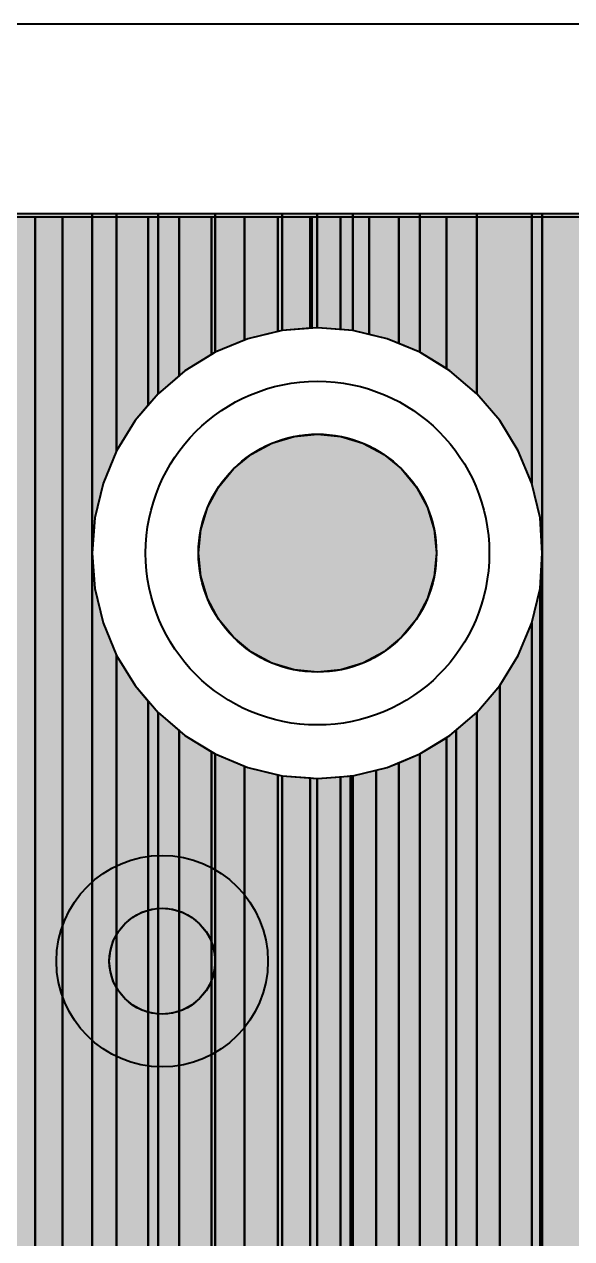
# Model space of a CAD drawing. Header units: millimetres. Extents: x 2 to 110, y 3 to 56.
# Drawn here: x 63.94 to 66.57, y 50.07 to 55.9 of the extents above; entities that cross this region are included whole.
import ezdxf

# ---------------------------------------------------------------- set-up
doc = ezdxf.new("R2010")
doc.units = ezdxf.units.MM
for name, color, linetype in [('bottom_copper', 7, 'Continuous'), ('bottom_silk', 7, 'Continuous'), ('drill_plated', 7, 'Continuous'), ('outline', 7, 'Continuous'), ('top_copper', 7, 'Continuous'), ('top_silk', 7, 'Continuous')]:
    doc.layers.add(name, color=color, linetype=linetype)

# ---------------------------------------------------------------- blocks, each defined once
blk = doc.blocks.new('Block29029')
at = {"layer": 'bottom_copper', "lineweight": 40}
for points in [[(0, 50.8941), (-0.1113, 50.9028), (-0.113, 50.9027), (-0.113, 51.435), (0, 51.435), (0, 50.8941)], [(0.1378, 50.8703), (0.0581, 50.8895), (0, 50.8941), (0, 51.435), (0.1378, 51.435), (0.1378, 50.8703)], [(0.2788, 50.8268), (0.2233, 50.8498), (0.1378, 50.8703), (0.1378, 51.435), (0.2788, 51.435), (0.2788, 50.8268)], [(0.5081, 50.7065), (0.3803, 50.7848), (0.2788, 50.8268), (0.2788, 51.435), (0.5081, 51.435), (0.5081, 50.7065)], [(0.6544, 50.5857), (0.5252, 50.696), (0.5081, 50.7065), (0.5081, 51.435), (0.6544, 51.435), (0.6544, 50.5857)], [(0.9185, 50.1546), (0.8535, 50.3116), (0.7647, 50.4565), (0.6544, 50.5857), (0.6544, 51.435), (0.9185, 51.435), (0.9185, 50.1546)], [(0.9682, 49.82), (0.9582, 49.9894), (0.9185, 50.1546), (0.9185, 51.435), (0.9682, 51.435), (0.9682, 49.82)], [(1.3459, 0), (0.9682, 0), (0.9682, 51.435), (1.3459, 51.435), (1.3459, 0)], [(0.9682, 0), (0.9582, 0), (0.9582, 49.6506), (0.9682, 49.82), (0.9682, 0)], [(0.9582, 0), (0.7647, 0), (0.7647, 49.1835), (0.8535, 49.3284), (0.9185, 49.4854), (0.9582, 49.6506), (0.9582, 0)], [(0.7647, 0), (0.5548, 0), (0.5548, 48.9693), (0.6544, 49.0543), (0.7647, 49.1835), (0.7647, 0)], [(0.5548, 7.962), (0.5454, 8.1214), (0.5081, 8.2769), (0.5081, 48.9335), (0.5252, 48.944), (0.5548, 48.9693), (0.5548, 7.962)], [(0.5081, 8.2769), (0.4469, 8.4247), (0.3633, 8.561), (0.2788, 8.6599), (0.2788, 48.8132), (0.3803, 48.8552), (0.5081, 48.9335), (0.5081, 8.2769)], [(0.1709, 15.7907), (0.0873, 15.927), (0.0467, 15.9745), (0.0467, 48.7496), (0.0581, 48.7505), (0.1709, 48.7776), (0.1709, 15.7907)], [(0.2788, 15.328), (0.2694, 15.4874), (0.2321, 15.6429), (0.1709, 15.7907), (0.1709, 48.7776), (0.2233, 48.7902), (0.2788, 48.8132), (0.2788, 15.328)], [(0, 23.5169), (-0.0612, 23.6647), (-0.113, 23.7491), (-0.113, 48.7373), (-0.1113, 48.7372), (0, 48.7459), (0, 23.5169)], [(0.0467, 23.202), (0.0373, 23.3614), (0, 23.5169), (0, 48.7459), (0.0467, 48.7496), (0.0467, 23.202)]]:
    blk.add_hatch(color=7, dxfattribs=at).paths.add_polyline_path(points, flags=0)
at = {"layer": 'bottom_copper', "color": 7, "lineweight": 40}
for points in [[(0, 50.8941), (-0.1113, 50.9028), (-0.113, 50.9027), (-0.113, 51.435), (0, 51.435), (0, 50.8941)], [(0.1378, 50.8703), (0.0581, 50.8895), (0, 50.8941), (0, 51.435), (0.1378, 51.435), (0.1378, 50.8703)], [(0.2788, 50.8268), (0.2233, 50.8498), (0.1378, 50.8703), (0.1378, 51.435), (0.2788, 51.435), (0.2788, 50.8268)], [(0.5081, 50.7065), (0.3803, 50.7848), (0.2788, 50.8268), (0.2788, 51.435), (0.5081, 51.435), (0.5081, 50.7065)], [(0.6544, 50.5857), (0.5252, 50.696), (0.5081, 50.7065), (0.5081, 51.435), (0.6544, 51.435), (0.6544, 50.5857)], [(0.9185, 50.1546), (0.8535, 50.3116), (0.7647, 50.4565), (0.6544, 50.5857), (0.6544, 51.435), (0.9185, 51.435), (0.9185, 50.1546)], [(0.9682, 49.82), (0.9582, 49.9894), (0.9185, 50.1546), (0.9185, 51.435), (0.9682, 51.435), (0.9682, 49.82)], [(1.3459, 0), (0.9682, 0), (0.9682, 51.435), (1.3459, 51.435), (1.3459, 0)], [(0.9682, 0), (0.9582, 0), (0.9582, 49.6506), (0.9682, 49.82), (0.9682, 0)], [(0.9582, 0), (0.7647, 0), (0.7647, 49.1835), (0.8535, 49.3284), (0.9185, 49.4854), (0.9582, 49.6506), (0.9582, 0)], [(0.7647, 0), (0.5548, 0), (0.5548, 48.9693), (0.6544, 49.0543), (0.7647, 49.1835), (0.7647, 0)], [(0.5548, 7.962), (0.5454, 8.1214), (0.5081, 8.2769), (0.5081, 48.9335), (0.5252, 48.944), (0.5548, 48.9693), (0.5548, 7.962)], [(0.5081, 8.2769), (0.4469, 8.4247), (0.3633, 8.561), (0.2788, 8.6599), (0.2788, 48.8132), (0.3803, 48.8552), (0.5081, 48.9335), (0.5081, 8.2769)], [(0.1709, 15.7907), (0.0873, 15.927), (0.0467, 15.9745), (0.0467, 48.7496), (0.0581, 48.7505), (0.1709, 48.7776), (0.1709, 15.7907)], [(0.2788, 15.328), (0.2694, 15.4874), (0.2321, 15.6429), (0.1709, 15.7907), (0.1709, 48.7776), (0.2233, 48.7902), (0.2788, 48.8132), (0.2788, 15.328)], [(0, 23.5169), (-0.0612, 23.6647), (-0.113, 23.7491), (-0.113, 48.7373), (-0.1113, 48.7372), (0, 48.7459), (0, 23.5169)], [(0.0467, 23.202), (0.0373, 23.3614), (0, 23.5169), (0, 48.7459), (0.0467, 48.7496), (0.0467, 23.202)]]:
    blk.add_lwpolyline(points, close=True, dxfattribs=at)
blk = doc.blocks.new('Block30709')
at = {"layer": 'bottom_copper', "lineweight": 40}
for points in [[(1.5901, 24.0881), (1.4896, 24.0265), (1.4861, 24.0235), (1.4861, 51.435), (1.5901, 51.435), (1.5901, 24.0881)], [(1.7217, 24.1498), (1.6259, 24.1101), (1.5901, 24.0881), (1.5901, 51.435), (1.7217, 51.435), (1.7217, 24.1498)], [(1.8638, 24.1929), (1.7737, 24.1713), (1.7217, 24.1498), (1.7217, 51.435), (1.8638, 51.435), (1.8638, 24.1929)], [(1.9818, 50.3116), (1.9168, 50.1546), (1.8771, 49.9894), (1.8638, 49.82), (1.8638, 51.435), (1.9818, 51.435), (1.9818, 50.3116)], [(2.134, 50.5308), (2.0706, 50.4565), (1.9818, 50.3116), (1.9818, 51.435), (2.134, 51.435), (2.134, 50.5308)], [(2.2818, 50.6718), (2.1809, 50.5857), (2.134, 50.5308), (2.134, 51.435), (2.2818, 51.435), (2.2818, 50.6718)], [(2.4373, 50.774), (2.3101, 50.696), (2.2818, 50.6718), (2.2818, 51.435), (2.4373, 51.435), (2.4373, 50.774)], [(2.5967, 50.8435), (2.455, 50.7848), (2.4373, 50.774), (2.4373, 51.435), (2.5967, 51.435), (2.5967, 50.8435)], [(2.7561, 50.8844), (2.612, 50.8498), (2.5967, 50.8435), (2.5967, 51.435), (2.7561, 51.435), (2.7561, 50.8844)], [(2.9116, 50.9001), (2.7772, 50.8895), (2.7561, 50.8844), (2.7561, 51.435), (2.9116, 51.435), (2.9116, 50.9001)], [(2.9197, 50.9007), (2.9116, 50.9001), (2.9116, 51.435), (2.9197, 51.435), (2.9197, 50.9007)], [(2.9449, 50.9027), (2.9197, 50.9007), (2.9197, 51.435), (2.9449, 51.435), (2.9449, 50.9027)], [(1.9818, 24.2127), (1.9292, 24.2086), (1.8638, 24.1929), (1.8638, 49.82), (1.8771, 49.6506), (1.9168, 49.4854), (1.9818, 49.3284), (1.9818, 24.2127)], [(2.134, 24.2175), (2.0886, 24.2211), (1.9818, 24.2127), (1.9818, 49.3284), (2.0706, 49.1835), (2.134, 49.1092), (2.134, 24.2175)], [(2.2818, 24.2005), (2.248, 24.2086), (2.134, 24.2175), (2.134, 49.1092), (2.1809, 49.0543), (2.2818, 48.9682), (2.2818, 24.2005)], [(2.4373, 24.1573), (2.4035, 24.1713), (2.2818, 24.2005), (2.2818, 48.9682), (2.3101, 48.944), (2.4373, 48.866), (2.4373, 24.1573)], [(2.5967, 24.0823), (2.5513, 24.1101), (2.4373, 24.1573), (2.4373, 48.866), (2.455, 48.8552), (2.5967, 48.7965), (2.5967, 24.0823)], [(2.7561, 23.968), (2.6876, 24.0265), (2.5967, 24.0823), (2.5967, 48.7965), (2.612, 48.7902), (2.7561, 48.7556), (2.7561, 23.968)], [(2.9116, 23.8028), (2.8092, 23.9226), (2.7561, 23.968), (2.7561, 48.7556), (2.7772, 48.7505), (2.9116, 48.7399), (2.9116, 23.8028)], [(2.9449, 23.7491), (2.9131, 23.801), (2.9116, 23.8028), (2.9116, 48.7399), (2.9449, 48.7373), (2.9449, 23.7491)]]:
    blk.add_hatch(color=7, dxfattribs=at).paths.add_polyline_path(points, flags=0)
at = {"layer": 'bottom_copper', "color": 7, "lineweight": 40}
for points in [[(1.5901, 24.0881), (1.4896, 24.0265), (1.4861, 24.0235), (1.4861, 51.435), (1.5901, 51.435), (1.5901, 24.0881)], [(1.7217, 24.1498), (1.6259, 24.1101), (1.5901, 24.0881), (1.5901, 51.435), (1.7217, 51.435), (1.7217, 24.1498)], [(1.8638, 24.1929), (1.7737, 24.1713), (1.7217, 24.1498), (1.7217, 51.435), (1.8638, 51.435), (1.8638, 24.1929)], [(1.9818, 50.3116), (1.9168, 50.1546), (1.8771, 49.9894), (1.8638, 49.82), (1.8638, 51.435), (1.9818, 51.435), (1.9818, 50.3116)], [(2.134, 50.5308), (2.0706, 50.4565), (1.9818, 50.3116), (1.9818, 51.435), (2.134, 51.435), (2.134, 50.5308)], [(2.2818, 50.6718), (2.1809, 50.5857), (2.134, 50.5308), (2.134, 51.435), (2.2818, 51.435), (2.2818, 50.6718)], [(2.4373, 50.774), (2.3101, 50.696), (2.2818, 50.6718), (2.2818, 51.435), (2.4373, 51.435), (2.4373, 50.774)], [(2.5967, 50.8435), (2.455, 50.7848), (2.4373, 50.774), (2.4373, 51.435), (2.5967, 51.435), (2.5967, 50.8435)], [(2.7561, 50.8844), (2.612, 50.8498), (2.5967, 50.8435), (2.5967, 51.435), (2.7561, 51.435), (2.7561, 50.8844)], [(2.9116, 50.9001), (2.7772, 50.8895), (2.7561, 50.8844), (2.7561, 51.435), (2.9116, 51.435), (2.9116, 50.9001)], [(2.9197, 50.9007), (2.9116, 50.9001), (2.9116, 51.435), (2.9197, 51.435), (2.9197, 50.9007)], [(2.9449, 50.9027), (2.9197, 50.9007), (2.9197, 51.435), (2.9449, 51.435), (2.9449, 50.9027)], [(1.9818, 24.2127), (1.9292, 24.2086), (1.8638, 24.1929), (1.8638, 49.82), (1.8771, 49.6506), (1.9168, 49.4854), (1.9818, 49.3284), (1.9818, 24.2127)], [(2.134, 24.2175), (2.0886, 24.2211), (1.9818, 24.2127), (1.9818, 49.3284), (2.0706, 49.1835), (2.134, 49.1092), (2.134, 24.2175)], [(2.2818, 24.2005), (2.248, 24.2086), (2.134, 24.2175), (2.134, 49.1092), (2.1809, 49.0543), (2.2818, 48.9682), (2.2818, 24.2005)], [(2.4373, 24.1573), (2.4035, 24.1713), (2.2818, 24.2005), (2.2818, 48.9682), (2.3101, 48.944), (2.4373, 48.866), (2.4373, 24.1573)], [(2.5967, 24.0823), (2.5513, 24.1101), (2.4373, 24.1573), (2.4373, 48.866), (2.455, 48.8552), (2.5967, 48.7965), (2.5967, 24.0823)], [(2.7561, 23.968), (2.6876, 24.0265), (2.5967, 24.0823), (2.5967, 48.7965), (2.612, 48.7902), (2.7561, 48.7556), (2.7561, 23.968)], [(2.9116, 23.8028), (2.8092, 23.9226), (2.7561, 23.968), (2.7561, 48.7556), (2.7772, 48.7505), (2.9116, 48.7399), (2.9116, 23.8028)], [(2.9449, 23.7491), (2.9131, 23.801), (2.9116, 23.8028), (2.9116, 48.7399), (2.9449, 48.7373), (2.9449, 23.7491)]]:
    blk.add_lwpolyline(points, close=True, dxfattribs=at)
blk = doc.blocks.new('Block112726')
at = {"layer": 'top_copper', "lineweight": 40}
for points in [[(0, 9.387), (-0.1694, 9.4003), (-0.1711, 9.4002), (-0.1711, 9.9485), (0, 9.9485), (0, 9.387)], [(0.3222, 9.2823), (0.1652, 9.3473), (0, 9.387), (0, 9.9485), (0.3222, 9.9485), (0.3222, 9.2823)], [(0.5963, 9.0832), (0.4671, 9.1935), (0.3222, 9.2823), (0.3222, 9.9485), (0.5963, 9.9485), (0.5963, 9.0832)], [(0.8604, 8.6521), (0.7954, 8.8091), (0.7066, 8.954), (0.5963, 9.0832), (0.5963, 9.9485), (0.8604, 9.9485), (0.8604, 8.6521)], [(0.9101, 8.3175), (0.9001, 8.4869), (0.8604, 8.6521), (0.8604, 9.9485), (0.9101, 9.9485), (0.9101, 8.3175)], [(1.2878, 0), (0.9101, 0), (0.9101, 9.9485), (1.2878, 9.9485), (1.2878, 0)], [(0.9101, 0), (0.8604, 0), (0.8604, 7.9829), (0.9001, 8.1481), (0.9101, 8.3175), (0.9101, 0)], [(0.8604, 0), (0.5963, 0), (0.5963, 7.5518), (0.7066, 7.681), (0.7954, 7.8259), (0.8604, 7.9829), (0.8604, 0)], [(0.5963, 0), (0.3222, 0), (0.3222, 7.3527), (0.4671, 7.4415), (0.5963, 7.5518), (0.5963, 0)], [(0.3222, 0), (0, 0), (0, 7.248), (0.1652, 7.2877), (0.3222, 7.3527), (0.3222, 0)], [(0, 0), (-0.1711, 0), (-0.1711, 7.2348), (-0.1694, 7.2347), (0, 7.248), (0, 0)]]:
    blk.add_hatch(color=7, dxfattribs=at).paths.add_polyline_path(points, flags=0)
at = {"layer": 'top_copper', "color": 7, "lineweight": 40}
for points in [[(0, 9.387), (-0.1694, 9.4003), (-0.1711, 9.4002), (-0.1711, 9.9485), (0, 9.9485), (0, 9.387)], [(0.3222, 9.2823), (0.1652, 9.3473), (0, 9.387), (0, 9.9485), (0.3222, 9.9485), (0.3222, 9.2823)], [(0.5963, 9.0832), (0.4671, 9.1935), (0.3222, 9.2823), (0.3222, 9.9485), (0.5963, 9.9485), (0.5963, 9.0832)], [(0.8604, 8.6521), (0.7954, 8.8091), (0.7066, 8.954), (0.5963, 9.0832), (0.5963, 9.9485), (0.8604, 9.9485), (0.8604, 8.6521)], [(0.9101, 8.3175), (0.9001, 8.4869), (0.8604, 8.6521), (0.8604, 9.9485), (0.9101, 9.9485), (0.9101, 8.3175)], [(1.2878, 0), (0.9101, 0), (0.9101, 9.9485), (1.2878, 9.9485), (1.2878, 0)], [(0.9101, 0), (0.8604, 0), (0.8604, 7.9829), (0.9001, 8.1481), (0.9101, 8.3175), (0.9101, 0)], [(0.8604, 0), (0.5963, 0), (0.5963, 7.5518), (0.7066, 7.681), (0.7954, 7.8259), (0.8604, 7.9829), (0.8604, 0)], [(0.5963, 0), (0.3222, 0), (0.3222, 7.3527), (0.4671, 7.4415), (0.5963, 7.5518), (0.5963, 0)], [(0.3222, 0), (0, 0), (0, 7.248), (0.1652, 7.2877), (0.3222, 7.3527), (0.3222, 0)], [(0, 0), (-0.1711, 0), (-0.1711, 7.2348), (-0.1694, 7.2347), (0, 7.248), (0, 0)]]:
    blk.add_lwpolyline(points, close=True, dxfattribs=at)
blk = doc.blocks.new('Block113053')
at = {"layer": 'top_copper', "lineweight": 40}
for points in [[(1.2878, -4.5898), (0.9101, -4.2121), (0.9101, 4.9862), (1.2878, 4.9862), (1.2878, -4.5898)], [(1.4058, 3.8468), (1.3408, 3.6898), (1.3011, 3.5246), (1.2878, 3.3552), (1.2878, 4.9862), (1.4058, 4.9862), (1.4058, 3.8468)], [(1.6049, 4.1209), (1.4946, 3.9917), (1.4058, 3.8468), (1.4058, 4.9862), (1.6049, 4.9862), (1.6049, 4.1209)], [(1.879, 4.32), (1.7341, 4.2312), (1.6049, 4.1209), (1.6049, 4.9862), (1.879, 4.9862), (1.879, 4.32)], [(2.2012, 4.4247), (2.036, 4.385), (1.879, 4.32), (1.879, 4.9862), (2.2012, 4.9862), (2.2012, 4.4247)], [(2.3689, 4.4379), (2.2012, 4.4247), (2.2012, 4.9862), (2.3689, 4.9862), (2.3689, 4.4379)], [(1.4058, -4.7078), (1.2878, -4.5898), (1.2878, 3.3552), (1.3011, 3.1858), (1.3408, 3.0206), (1.4058, 2.8636), (1.4058, -4.7078)], [(1.6049, -4.9069), (1.4058, -4.7078), (1.4058, 2.8636), (1.4946, 2.7187), (1.6049, 2.5895), (1.6049, -4.9069)], [(1.879, -4.9623), (1.6603, -4.9623), (1.6049, -4.9069), (1.6049, 2.5895), (1.7341, 2.4792), (1.879, 2.3904), (1.879, -4.9623)], [(2.2012, -4.9623), (1.879, -4.9623), (1.879, 2.3904), (2.036, 2.3254), (2.2012, 2.2857), (2.2012, -4.9623)], [(2.3689, -4.9623), (2.2012, -4.9623), (2.2012, 2.2857), (2.3689, 2.2725), (2.3689, -4.9623)]]:
    blk.add_hatch(color=7, dxfattribs=at).paths.add_polyline_path(points, flags=0)
at = {"layer": 'top_copper', "color": 7, "lineweight": 40}
for points in [[(1.2878, -4.5898), (0.9101, -4.2121), (0.9101, 4.9862), (1.2878, 4.9862), (1.2878, -4.5898)], [(1.4058, 3.8468), (1.3408, 3.6898), (1.3011, 3.5246), (1.2878, 3.3552), (1.2878, 4.9862), (1.4058, 4.9862), (1.4058, 3.8468)], [(1.6049, 4.1209), (1.4946, 3.9917), (1.4058, 3.8468), (1.4058, 4.9862), (1.6049, 4.9862), (1.6049, 4.1209)], [(1.879, 4.32), (1.7341, 4.2312), (1.6049, 4.1209), (1.6049, 4.9862), (1.879, 4.9862), (1.879, 4.32)], [(2.2012, 4.4247), (2.036, 4.385), (1.879, 4.32), (1.879, 4.9862), (2.2012, 4.9862), (2.2012, 4.4247)], [(2.3689, 4.4379), (2.2012, 4.4247), (2.2012, 4.9862), (2.3689, 4.9862), (2.3689, 4.4379)], [(1.4058, -4.7078), (1.2878, -4.5898), (1.2878, 3.3552), (1.3011, 3.1858), (1.3408, 3.0206), (1.4058, 2.8636), (1.4058, -4.7078)], [(1.6049, -4.9069), (1.4058, -4.7078), (1.4058, 2.8636), (1.4946, 2.7187), (1.6049, 2.5895), (1.6049, -4.9069)], [(1.879, -4.9623), (1.6603, -4.9623), (1.6049, -4.9069), (1.6049, 2.5895), (1.7341, 2.4792), (1.879, 2.3904), (1.879, -4.9623)], [(2.2012, -4.9623), (1.879, -4.9623), (1.879, 2.3904), (2.036, 2.3254), (2.2012, 2.2857), (2.2012, -4.9623)], [(2.3689, -4.9623), (2.2012, -4.9623), (2.2012, 2.2857), (2.3689, 2.2725), (2.3689, -4.9623)]]:
    blk.add_lwpolyline(points, close=True, dxfattribs=at)

msp = doc.modelspace()

# ---------------------------------------------------------------- hatches: boundary and pattern name
at = {"layer": 'bottom_copper', "lineweight": 40}
for points in [[(65.9105, 53.2465), (65.878, 53.1393), (65.8252, 53.0405), (65.7541, 52.9539), (65.6675, 52.8828), (65.5687, 52.83), (65.4615, 52.7975), (65.35, 52.7865), (65.2385, 52.7975), (65.1313, 52.83), (65.0325, 52.8828), (64.9459, 52.9539), (64.8748, 53.0405), (64.822, 53.1393), (64.7895, 53.2465), (64.7785, 53.358), (64.7895, 53.4695), (64.822, 53.5767), (64.8748, 53.6755), (64.9459, 53.7621), (65.0325, 53.8332), (65.1313, 53.886), (65.2385, 53.9185), (65.35, 53.9295), (65.4615, 53.9185), (65.5687, 53.886), (65.6675, 53.8332), (65.7541, 53.7621), (65.8252, 53.6755), (65.878, 53.5767), (65.9105, 53.4695), (65.9215, 53.358), (65.9105, 53.2465)], [(64.8531, 51.3484), (64.8387, 51.3008), (64.8152, 51.2569), (64.7836, 51.2184), (64.7451, 51.1868), (64.7012, 51.1633), (64.6536, 51.1489), (64.604, 51.144), (64.5544, 51.1489), (64.5068, 51.1633), (64.4629, 51.1868), (64.4244, 51.2184), (64.3928, 51.2569), (64.3693, 51.3008), (64.3549, 51.3484), (64.35, 51.398), (64.3549, 51.4476), (64.3693, 51.4952), (64.3928, 51.5391), (64.4244, 51.5776), (64.4629, 51.6092), (64.5068, 51.6327), (64.5544, 51.6471), (64.604, 51.652), (64.6536, 51.6471), (64.7012, 51.6327), (64.7451, 51.6092), (64.7836, 51.5776), (64.8152, 51.5391), (64.8387, 51.4952), (64.8531, 51.4476), (64.858, 51.398), (64.8531, 51.3484)]]:
    msp.add_hatch(color=7, dxfattribs=at).paths.add_polyline_path(points, flags=0)
at = {"layer": 'drill_plated', "lineweight": 40}
for points in [[(65.9105, 53.2465), (65.878, 53.1393), (65.8252, 53.0405), (65.7541, 52.9539), (65.6675, 52.8828), (65.5687, 52.83), (65.4615, 52.7975), (65.35, 52.7865), (65.2385, 52.7975), (65.1313, 52.83), (65.0325, 52.8828), (64.9459, 52.9539), (64.8748, 53.0405), (64.822, 53.1393), (64.7895, 53.2465), (64.7785, 53.358), (64.7895, 53.4695), (64.822, 53.5767), (64.8748, 53.6755), (64.9459, 53.7621), (65.0325, 53.8332), (65.1313, 53.886), (65.2385, 53.9185), (65.35, 53.9295), (65.4615, 53.9185), (65.5687, 53.886), (65.6675, 53.8332), (65.7541, 53.7621), (65.8252, 53.6755), (65.878, 53.5767), (65.9105, 53.4695), (65.9215, 53.358), (65.9105, 53.2465)], [(64.8531, 51.3484), (64.8387, 51.3008), (64.8152, 51.2569), (64.7836, 51.2184), (64.7451, 51.1868), (64.7012, 51.1633), (64.6536, 51.1489), (64.604, 51.144), (64.5544, 51.1489), (64.5068, 51.1633), (64.4629, 51.1868), (64.4244, 51.2184), (64.3928, 51.2569), (64.3693, 51.3008), (64.3549, 51.3484), (64.35, 51.398), (64.3549, 51.4476), (64.3693, 51.4952), (64.3928, 51.5391), (64.4244, 51.5776), (64.4629, 51.6092), (64.5068, 51.6327), (64.5544, 51.6471), (64.604, 51.652), (64.6536, 51.6471), (64.7012, 51.6327), (64.7451, 51.6092), (64.7836, 51.5776), (64.8152, 51.5391), (64.8387, 51.4952), (64.8531, 51.4476), (64.858, 51.398), (64.8531, 51.3484)]]:
    msp.add_hatch(color=7, dxfattribs=at).paths.add_polyline_path(points, flags=0)
at = {"layer": 'top_copper', "lineweight": 40}
for points in [[(65.9105, 53.2465), (65.878, 53.1393), (65.8252, 53.0405), (65.7541, 52.9539), (65.6675, 52.8828), (65.5687, 52.83), (65.4615, 52.7975), (65.35, 52.7865), (65.2385, 52.7975), (65.1313, 52.83), (65.0325, 52.8828), (64.9459, 52.9539), (64.8748, 53.0405), (64.822, 53.1393), (64.7895, 53.2465), (64.7785, 53.358), (64.7895, 53.4695), (64.822, 53.5767), (64.8748, 53.6755), (64.9459, 53.7621), (65.0325, 53.8332), (65.1313, 53.886), (65.2385, 53.9185), (65.35, 53.9295), (65.4615, 53.9185), (65.5687, 53.886), (65.6675, 53.8332), (65.7541, 53.7621), (65.8252, 53.6755), (65.878, 53.5767), (65.9105, 53.4695), (65.9215, 53.358), (65.9105, 53.2465)], [(64.8531, 51.3484), (64.8387, 51.3008), (64.8152, 51.2569), (64.7836, 51.2184), (64.7451, 51.1868), (64.7012, 51.1633), (64.6536, 51.1489), (64.604, 51.144), (64.5544, 51.1489), (64.5068, 51.1633), (64.4629, 51.1868), (64.4244, 51.2184), (64.3928, 51.2569), (64.3693, 51.3008), (64.3549, 51.3484), (64.35, 51.398), (64.3549, 51.4476), (64.3693, 51.4952), (64.3928, 51.5391), (64.4244, 51.5776), (64.4629, 51.6092), (64.5068, 51.6327), (64.5544, 51.6471), (64.604, 51.652), (64.6536, 51.6471), (64.7012, 51.6327), (64.7451, 51.6092), (64.7836, 51.5776), (64.8152, 51.5391), (64.8387, 51.4952), (64.8531, 51.4476), (64.858, 51.398), (64.8531, 51.3484)]]:
    msp.add_hatch(color=7, dxfattribs=at).paths.add_polyline_path(points, flags=0)

# ---------------------------------------------------------------- linework, layer by layer
at = {"layer": 'bottom_copper', "color": 7, "lineweight": 40}
for p, q in [((62.2424, 54.973), (65.3483, 54.973)), ((65.3483, 54.4407), (65.3483, 54.973)), ((65.3483, 54.973), (68.8464, 54.973)), ((65.3483, 54.973), (65.3483, 54.4407)), ((65.1806, 54.4275), (65.0154, 54.3878)), ((65.3483, 54.4407), (65.1806, 54.4275)), ((65.35, 54.4408), (65.3483, 54.4407)), ((65.5194, 54.4275), (65.35, 54.4408)), ((65.6846, 54.3878), (65.5194, 54.4275)), ((65.0154, 54.3878), (64.8584, 54.3228)), ((65.8416, 54.3228), (65.6846, 54.3878)), ((64.8584, 54.3228), (64.7135, 54.234)), ((65.9865, 54.234), (65.8416, 54.3228)), ((64.7135, 54.234), (64.5843, 54.1237)), ((66.1157, 54.1237), (65.9865, 54.234)), ((64.5843, 54.1237), (64.474, 53.9945)), ((66.226, 53.9945), (66.1157, 54.1237)), ((64.474, 53.9945), (64.3852, 53.8496)), ((66.3148, 53.8496), (66.226, 53.9945)), ((64.3852, 53.8496), (64.3202, 53.6926)), ((66.3798, 53.6926), (66.3148, 53.8496)), ((64.3202, 53.6926), (64.2805, 53.5274)), ((66.4195, 53.5274), (66.3798, 53.6926)), ((64.2805, 53.5274), (64.2672, 53.358)), ((66.4295, 53.358), (66.4195, 53.5274)), ((64.2672, 53.358), (64.2805, 53.1886)), ((66.4195, 53.1886), (66.4295, 53.358)), ((64.2805, 53.1886), (64.3202, 53.0234)), ((66.3798, 53.0234), (66.4195, 53.1886)), ((64.3202, 53.0234), (64.3852, 52.8664)), ((66.3148, 52.8664), (66.3798, 53.0234)), ((64.3852, 52.8664), (64.474, 52.7215)), ((66.226, 52.7215), (66.3148, 52.8664)), ((64.474, 52.7215), (64.5843, 52.5923)), ((66.1157, 52.5923), (66.226, 52.7215)), ((64.5843, 52.5923), (64.7135, 52.482)), ((65.9865, 52.482), (66.1157, 52.5923)), ((64.7135, 52.482), (64.8584, 52.3932)), ((65.8416, 52.3932), (65.9865, 52.482)), ((64.8584, 52.3932), (65.0154, 52.3282)), ((65.6846, 52.3282), (65.8416, 52.3932)), ((65.0154, 52.3282), (65.1806, 52.2885)), ((65.5194, 52.2885), (65.6846, 52.3282)), ((65.1806, 52.2885), (65.3483, 52.2753)), ((65.3483, 27.2871), (65.3483, 52.2753)), ((65.3483, 52.2753), (65.35, 52.2752)), ((65.3483, 52.2753), (65.3483, 27.2871)), ((65.35, 52.2752), (65.5194, 52.2885))]:
    msp.add_line(p, q, dxfattribs=at)
for points in [[(65.9105, 53.2465), (65.878, 53.1393), (65.8252, 53.0405), (65.7541, 52.9539), (65.6675, 52.8828), (65.5687, 52.83), (65.4615, 52.7975), (65.35, 52.7865), (65.2385, 52.7975), (65.1313, 52.83), (65.0325, 52.8828), (64.9459, 52.9539), (64.8748, 53.0405), (64.822, 53.1393), (64.7895, 53.2465), (64.7785, 53.358), (64.7895, 53.4695), (64.822, 53.5767), (64.8748, 53.6755), (64.9459, 53.7621), (65.0325, 53.8332), (65.1313, 53.886), (65.2385, 53.9185), (65.35, 53.9295), (65.4615, 53.9185), (65.5687, 53.886), (65.6675, 53.8332), (65.7541, 53.7621), (65.8252, 53.6755), (65.878, 53.5767), (65.9105, 53.4695), (65.9215, 53.358), (65.9105, 53.2465)], [(64.8531, 51.3484), (64.8387, 51.3008), (64.8152, 51.2569), (64.7836, 51.2184), (64.7451, 51.1868), (64.7012, 51.1633), (64.6536, 51.1489), (64.604, 51.144), (64.5544, 51.1489), (64.5068, 51.1633), (64.4629, 51.1868), (64.4244, 51.2184), (64.3928, 51.2569), (64.3693, 51.3008), (64.3549, 51.3484), (64.35, 51.398), (64.3549, 51.4476), (64.3693, 51.4952), (64.3928, 51.5391), (64.4244, 51.5776), (64.4629, 51.6092), (64.5068, 51.6327), (64.5544, 51.6471), (64.604, 51.652), (64.6536, 51.6471), (64.7012, 51.6327), (64.7451, 51.6092), (64.7836, 51.5776), (64.8152, 51.5391), (64.8387, 51.4952), (64.8531, 51.4476), (64.858, 51.398), (64.8531, 51.3484)]]:
    msp.add_lwpolyline(points, close=True, dxfattribs=at)
for centre, major_axis in [((65.35, 53.358), (0.8255, 0)), ((65.35, 53.358), (0.5715, 0)), ((64.604, 51.398), (0.508, 0)), ((64.604, 51.398), (0.254, 0))]:
    msp.add_ellipse(centre, major_axis=major_axis, ratio=1, dxfattribs=at)
at = {"layer": 'bottom_silk', "color": 7, "lineweight": 40}
msp.add_line((110.054, 55.898), (2.104, 55.898), dxfattribs=at)
at = {"layer": 'drill_plated', "color": 7, "lineweight": 40}
for points in [[(65.9105, 53.2465), (65.878, 53.1393), (65.8252, 53.0405), (65.7541, 52.9539), (65.6675, 52.8828), (65.5687, 52.83), (65.4615, 52.7975), (65.35, 52.7865), (65.2385, 52.7975), (65.1313, 52.83), (65.0325, 52.8828), (64.9459, 52.9539), (64.8748, 53.0405), (64.822, 53.1393), (64.7895, 53.2465), (64.7785, 53.358), (64.7895, 53.4695), (64.822, 53.5767), (64.8748, 53.6755), (64.9459, 53.7621), (65.0325, 53.8332), (65.1313, 53.886), (65.2385, 53.9185), (65.35, 53.9295), (65.4615, 53.9185), (65.5687, 53.886), (65.6675, 53.8332), (65.7541, 53.7621), (65.8252, 53.6755), (65.878, 53.5767), (65.9105, 53.4695), (65.9215, 53.358), (65.9105, 53.2465)], [(64.8531, 51.3484), (64.8387, 51.3008), (64.8152, 51.2569), (64.7836, 51.2184), (64.7451, 51.1868), (64.7012, 51.1633), (64.6536, 51.1489), (64.604, 51.144), (64.5544, 51.1489), (64.5068, 51.1633), (64.4629, 51.1868), (64.4244, 51.2184), (64.3928, 51.2569), (64.3693, 51.3008), (64.3549, 51.3484), (64.35, 51.398), (64.3549, 51.4476), (64.3693, 51.4952), (64.3928, 51.5391), (64.4244, 51.5776), (64.4629, 51.6092), (64.5068, 51.6327), (64.5544, 51.6471), (64.604, 51.652), (64.6536, 51.6471), (64.7012, 51.6327), (64.7451, 51.6092), (64.7836, 51.5776), (64.8152, 51.5391), (64.8387, 51.4952), (64.8531, 51.4476), (64.858, 51.398), (64.8531, 51.3484)]]:
    msp.add_lwpolyline(points, close=True, dxfattribs=at)
for centre, major_axis in [((65.35, 53.358), (0.5715, 0)), ((64.604, 51.398), (0.254, 0))]:
    msp.add_ellipse(centre, major_axis=major_axis, ratio=1, dxfattribs=at)
at = {"layer": 'outline', "color": 7, "lineweight": 40}
msp.add_line((110.054, 55.898), (2.104, 55.898), dxfattribs=at)
at = {"layer": 'top_copper', "color": 7, "lineweight": 40}
for p, q in [((62.8083, 54.989), (65.3483, 54.989)), ((65.3483, 54.4407), (65.3483, 54.989)), ((65.3483, 54.989), (67.8883, 54.989)), ((65.3483, 54.989), (65.3483, 54.4407)), ((65.1806, 54.4275), (65.0154, 54.3878)), ((65.3483, 54.4407), (65.1806, 54.4275)), ((65.35, 54.4408), (65.3483, 54.4407)), ((65.5194, 54.4275), (65.35, 54.4408)), ((65.6846, 54.3878), (65.5194, 54.4275)), ((65.0154, 54.3878), (64.8584, 54.3228)), ((65.8416, 54.3228), (65.6846, 54.3878)), ((64.8584, 54.3228), (64.7135, 54.234)), ((65.9865, 54.234), (65.8416, 54.3228)), ((64.7135, 54.234), (64.5843, 54.1237)), ((66.1157, 54.1237), (65.9865, 54.234)), ((64.5843, 54.1237), (64.474, 53.9945)), ((66.226, 53.9945), (66.1157, 54.1237)), ((64.474, 53.9945), (64.3852, 53.8496)), ((66.3148, 53.8496), (66.226, 53.9945)), ((64.3852, 53.8496), (64.3202, 53.6926)), ((66.3798, 53.6926), (66.3148, 53.8496)), ((64.3202, 53.6926), (64.2805, 53.5274)), ((66.4195, 53.5274), (66.3798, 53.6926)), ((64.2805, 53.5274), (64.2672, 53.358)), ((66.4295, 53.358), (66.4195, 53.5274)), ((64.2672, 53.358), (64.2805, 53.1886)), ((66.4195, 53.1886), (66.4295, 53.358)), ((64.2805, 53.1886), (64.3202, 53.0234)), ((66.3798, 53.0234), (66.4195, 53.1886)), ((64.3202, 53.0234), (64.3852, 52.8664)), ((66.3148, 52.8664), (66.3798, 53.0234)), ((64.3852, 52.8664), (64.474, 52.7215)), ((66.226, 52.7215), (66.3148, 52.8664)), ((64.474, 52.7215), (64.5843, 52.5923)), ((66.1157, 52.5923), (66.226, 52.7215)), ((64.5843, 52.5923), (64.7135, 52.482)), ((65.9865, 52.482), (66.1157, 52.5923)), ((64.7135, 52.482), (64.8584, 52.3932)), ((65.8416, 52.3932), (65.9865, 52.482)), ((64.8584, 52.3932), (65.0154, 52.3282)), ((65.6846, 52.3282), (65.8416, 52.3932)), ((65.0154, 52.3282), (65.1806, 52.2885)), ((65.5194, 52.2885), (65.6846, 52.3282)), ((65.1806, 52.2885), (65.3483, 52.2753)), ((65.3483, 45.0405), (65.3483, 52.2753)), ((65.3483, 52.2753), (65.35, 52.2752)), ((65.3483, 52.2753), (65.3483, 45.0405)), ((65.35, 52.2752), (65.5194, 52.2885))]:
    msp.add_line(p, q, dxfattribs=at)
for points in [[(65.9105, 53.2465), (65.878, 53.1393), (65.8252, 53.0405), (65.7541, 52.9539), (65.6675, 52.8828), (65.5687, 52.83), (65.4615, 52.7975), (65.35, 52.7865), (65.2385, 52.7975), (65.1313, 52.83), (65.0325, 52.8828), (64.9459, 52.9539), (64.8748, 53.0405), (64.822, 53.1393), (64.7895, 53.2465), (64.7785, 53.358), (64.7895, 53.4695), (64.822, 53.5767), (64.8748, 53.6755), (64.9459, 53.7621), (65.0325, 53.8332), (65.1313, 53.886), (65.2385, 53.9185), (65.35, 53.9295), (65.4615, 53.9185), (65.5687, 53.886), (65.6675, 53.8332), (65.7541, 53.7621), (65.8252, 53.6755), (65.878, 53.5767), (65.9105, 53.4695), (65.9215, 53.358), (65.9105, 53.2465)], [(64.8531, 51.3484), (64.8387, 51.3008), (64.8152, 51.2569), (64.7836, 51.2184), (64.7451, 51.1868), (64.7012, 51.1633), (64.6536, 51.1489), (64.604, 51.144), (64.5544, 51.1489), (64.5068, 51.1633), (64.4629, 51.1868), (64.4244, 51.2184), (64.3928, 51.2569), (64.3693, 51.3008), (64.3549, 51.3484), (64.35, 51.398), (64.3549, 51.4476), (64.3693, 51.4952), (64.3928, 51.5391), (64.4244, 51.5776), (64.4629, 51.6092), (64.5068, 51.6327), (64.5544, 51.6471), (64.604, 51.652), (64.6536, 51.6471), (64.7012, 51.6327), (64.7451, 51.6092), (64.7836, 51.5776), (64.8152, 51.5391), (64.8387, 51.4952), (64.8531, 51.4476), (64.858, 51.398), (64.8531, 51.3484)]]:
    msp.add_lwpolyline(points, close=True, dxfattribs=at)
for centre, major_axis in [((65.35, 53.358), (0.8255, 0)), ((65.35, 53.358), (0.5715, 0)), ((64.604, 51.398), (0.508, 0)), ((64.604, 51.398), (0.254, 0))]:
    msp.add_ellipse(centre, major_axis=major_axis, ratio=1, dxfattribs=at)
at = {"layer": 'top_silk', "color": 7, "lineweight": 40}
msp.add_line((110.054, 55.898), (2.104, 55.898), dxfattribs=at)

# ---------------------------------------------------------------- block references
at = {"layer": 'bottom_copper'}
for name, p in [('Block30709', (62.4034, 3.538)), ('Block29029', (65.4613, 3.538))]:
    msp.add_blockref(name, p, dxfattribs=at)
at = {"layer": 'top_copper'}
for name, p in [('Block113053', (62.9794, 50.0028)), ('Block112726', (65.5194, 45.0405))]:
    msp.add_blockref(name, p, dxfattribs=at)

doc.saveas('drawing.dxf')
